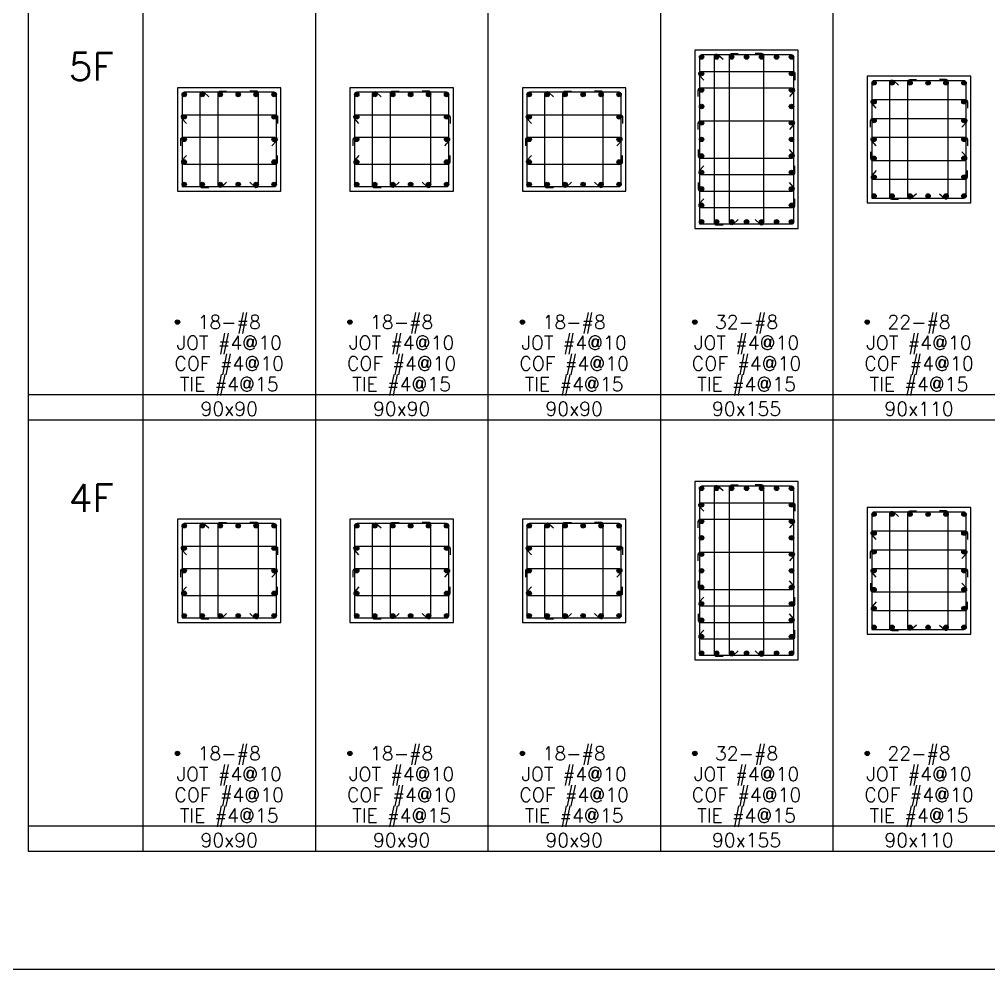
# Model space of a CAD drawing. Header units: millimetres. Extents: x 0 to 31920, y -6088 to 2522.
# Drawn here: x 12776 to 13619, y 0 to 826 of the extents above; entities that cross this region are included whole.
import ezdxf
from ezdxf.enums import TextEntityAlignment as Align

# ---------------------------------------------------------------- set-up
doc = ezdxf.new("R2010")
doc.units = ezdxf.units.MM
doc.header["$MEASUREMENT"] = 0
for name, color, linetype in [('DwFm', 7, 'Continuous'), ('S-RC', 130, 'Continuous'), ('S-REINF', 6, 'Continuous'), ('S-REINFD', 201, 'Continuous'), ('S-STUD', 1, 'Continuous'), ('S-TEXT', 2, 'Continuous')]:
    doc.layers.add(name, color=color, linetype=linetype)
doc.styles.add('CS4', font='romans.shx', dxfattribs={"width": 0.8, "bigfont": 'lsp.shx'})

# ---------------------------------------------------------------- blocks, each defined once
blk = doc.blocks.new('繪圖範圍')
blk.add_lwpolyline([(0, 51.1), (79.8, 51.1), (79.8, 0), (0, 0)], close=True)

msp = doc.modelspace()

# ---------------------------------------------------------------- hatches: boundary and pattern name
at = {"layer": 'S-REINFD'}
h = msp.add_hatch(color=256, dxfattribs=at)
edge = h.paths.add_edge_path()
edge.add_arc((13368.91, 793.35), 1.91, 0, 360)
h = msp.add_hatch(color=256, dxfattribs=at)
edge = h.paths.add_edge_path()
edge.add_arc((13381.94, 793.35), 1.91, 0, 360)
h = msp.add_hatch(color=256, dxfattribs=at)
edge = h.paths.add_edge_path()
edge.add_arc((13394.97, 793.35), 1.91, 0, 360)
h = msp.add_hatch(color=256, dxfattribs=at)
edge = h.paths.add_edge_path()
edge.add_arc((13408, 793.35), 1.91, 0, 360)
h = msp.add_hatch(color=256, dxfattribs=at)
edge = h.paths.add_edge_path()
edge.add_arc((13421.03, 793.35), 1.91, 0, 360)
h = msp.add_hatch(color=256, dxfattribs=at)
edge = h.paths.add_edge_path()
edge.add_arc((13434.06, 793.35), 1.91, 0, 360)
h = msp.add_hatch(color=256, dxfattribs=at)
edge = h.paths.add_edge_path()
edge.add_arc((13447.09, 793.35), 1.91, 0, 360)
h = msp.add_hatch(color=256, dxfattribs=at)
edge = h.paths.add_edge_path()
edge.add_arc((13368.91, 779.03), 1.91, 0, 360)
h = msp.add_hatch(color=256, dxfattribs=at)
edge = h.paths.add_edge_path()
edge.add_arc((13447.09, 779.03), 1.91, 0, 360)
h = msp.add_hatch(color=256, dxfattribs=at)
edge = h.paths.add_edge_path()
edge.add_arc((13518.91, 770.85), 1.91, 0, 360)
h = msp.add_hatch(color=256, dxfattribs=at)
edge = h.paths.add_edge_path()
edge.add_arc((13534.54, 770.85), 1.91, 0, 360)
h = msp.add_hatch(color=256, dxfattribs=at)
edge = h.paths.add_edge_path()
edge.add_arc((13550.18, 770.85), 1.91, 0, 360)
h = msp.add_hatch(color=256, dxfattribs=at)
edge = h.paths.add_edge_path()
edge.add_arc((13565.82, 770.85), 1.91, 0, 360)
h = msp.add_hatch(color=256, dxfattribs=at)
edge = h.paths.add_edge_path()
edge.add_arc((13581.46, 770.85), 1.91, 0, 360)
h = msp.add_hatch(color=256, dxfattribs=at)
edge = h.paths.add_edge_path()
edge.add_arc((13597.09, 770.85), 1.91, 0, 360)
h = msp.add_hatch(color=256, dxfattribs=at)
edge = h.paths.add_edge_path()
edge.add_arc((12918.91, 760.85), 1.91, 0, 360)
h = msp.add_hatch(color=256, dxfattribs=at)
edge = h.paths.add_edge_path()
edge.add_arc((12934.54, 760.85), 1.91, 0, 360)
h = msp.add_hatch(color=256, dxfattribs=at)
edge = h.paths.add_edge_path()
edge.add_arc((12950.18, 760.85), 1.91, 0, 360)
h = msp.add_hatch(color=256, dxfattribs=at)
edge = h.paths.add_edge_path()
edge.add_arc((12965.82, 760.85), 1.91, 0, 360)
h = msp.add_hatch(color=256, dxfattribs=at)
edge = h.paths.add_edge_path()
edge.add_arc((12981.46, 760.85), 1.91, 0, 360)
h = msp.add_hatch(color=256, dxfattribs=at)
edge = h.paths.add_edge_path()
edge.add_arc((12997.09, 760.85), 1.91, 0, 360)
h = msp.add_hatch(color=256, dxfattribs=at)
edge = h.paths.add_edge_path()
edge.add_arc((13068.91, 760.85), 1.91, 0, 360)
h = msp.add_hatch(color=256, dxfattribs=at)
edge = h.paths.add_edge_path()
edge.add_arc((13084.54, 760.85), 1.91, 0, 360)
h = msp.add_hatch(color=256, dxfattribs=at)
edge = h.paths.add_edge_path()
edge.add_arc((13100.18, 760.85), 1.91, 0, 360)
h = msp.add_hatch(color=256, dxfattribs=at)
edge = h.paths.add_edge_path()
edge.add_arc((13115.82, 760.85), 1.91, 0, 360)
h = msp.add_hatch(color=256, dxfattribs=at)
edge = h.paths.add_edge_path()
edge.add_arc((13131.46, 760.85), 1.91, 0, 360)
h = msp.add_hatch(color=256, dxfattribs=at)
edge = h.paths.add_edge_path()
edge.add_arc((13147.09, 760.85), 1.91, 0, 360)
h = msp.add_hatch(color=256, dxfattribs=at)
edge = h.paths.add_edge_path()
edge.add_arc((13218.91, 760.85), 1.91, 0, 360)
h = msp.add_hatch(color=256, dxfattribs=at)
edge = h.paths.add_edge_path()
edge.add_arc((13234.54, 760.85), 1.91, 0, 360)
h = msp.add_hatch(color=256, dxfattribs=at)
edge = h.paths.add_edge_path()
edge.add_arc((13250.18, 760.85), 1.91, 0, 360)
h = msp.add_hatch(color=256, dxfattribs=at)
edge = h.paths.add_edge_path()
edge.add_arc((13265.82, 760.85), 1.91, 0, 360)
h = msp.add_hatch(color=256, dxfattribs=at)
edge = h.paths.add_edge_path()
edge.add_arc((13281.46, 760.85), 1.91, 0, 360)
h = msp.add_hatch(color=256, dxfattribs=at)
edge = h.paths.add_edge_path()
edge.add_arc((13297.09, 760.85), 1.91, 0, 360)
h = msp.add_hatch(color=256, dxfattribs=at)
edge = h.paths.add_edge_path()
edge.add_arc((13368.91, 764.71), 1.91, 0, 360)
h = msp.add_hatch(color=256, dxfattribs=at)
edge = h.paths.add_edge_path()
edge.add_arc((13447.09, 764.71), 1.91, 0, 360)
h = msp.add_hatch(color=256, dxfattribs=at)
edge = h.paths.add_edge_path()
edge.add_arc((13368.91, 750.39), 1.91, 0, 360)
h = msp.add_hatch(color=256, dxfattribs=at)
edge = h.paths.add_edge_path()
edge.add_arc((13447.09, 750.39), 1.91, 0, 360)
h = msp.add_hatch(color=256, dxfattribs=at)
edge = h.paths.add_edge_path()
edge.add_arc((13518.91, 754.48), 1.91, 0, 360)
h = msp.add_hatch(color=256, dxfattribs=at)
edge = h.paths.add_edge_path()
edge.add_arc((13597.09, 754.48), 1.91, 0, 360)
h = msp.add_hatch(color=256, dxfattribs=at)
edge = h.paths.add_edge_path()
edge.add_arc((12918.91, 741.3), 1.91, 0, 360)
h = msp.add_hatch(color=256, dxfattribs=at)
edge = h.paths.add_edge_path()
edge.add_arc((12997.09, 741.3), 1.91, 0, 360)
h = msp.add_hatch(color=256, dxfattribs=at)
edge = h.paths.add_edge_path()
edge.add_arc((13068.91, 741.3), 1.91, 0, 360)
h = msp.add_hatch(color=256, dxfattribs=at)
edge = h.paths.add_edge_path()
edge.add_arc((13147.09, 741.3), 1.91, 0, 360)
h = msp.add_hatch(color=256, dxfattribs=at)
edge = h.paths.add_edge_path()
edge.add_arc((13218.91, 741.3), 1.91, 0, 360)
h = msp.add_hatch(color=256, dxfattribs=at)
edge = h.paths.add_edge_path()
edge.add_arc((13297.09, 741.3), 1.91, 0, 360)
h = msp.add_hatch(color=256, dxfattribs=at)
edge = h.paths.add_edge_path()
edge.add_arc((13368.91, 736.07), 1.91, 0, 360)
h = msp.add_hatch(color=256, dxfattribs=at)
edge = h.paths.add_edge_path()
edge.add_arc((13447.09, 736.07), 1.91, 0, 360)
h = msp.add_hatch(color=256, dxfattribs=at)
edge = h.paths.add_edge_path()
edge.add_arc((13518.91, 738.12), 1.91, 0, 360)
h = msp.add_hatch(color=256, dxfattribs=at)
edge = h.paths.add_edge_path()
edge.add_arc((13597.09, 738.12), 1.91, 0, 360)
h = msp.add_hatch(color=256, dxfattribs=at)
edge = h.paths.add_edge_path()
edge.add_arc((12918.91, 721.75), 1.91, 0, 360)
h = msp.add_hatch(color=256, dxfattribs=at)
edge = h.paths.add_edge_path()
edge.add_arc((12997.09, 721.75), 1.91, 0, 360)
h = msp.add_hatch(color=256, dxfattribs=at)
edge = h.paths.add_edge_path()
edge.add_arc((13068.91, 721.75), 1.91, 0, 360)
h = msp.add_hatch(color=256, dxfattribs=at)
edge = h.paths.add_edge_path()
edge.add_arc((13147.09, 721.75), 1.91, 0, 360)
h = msp.add_hatch(color=256, dxfattribs=at)
edge = h.paths.add_edge_path()
edge.add_arc((13218.91, 721.75), 1.91, 0, 360)
h = msp.add_hatch(color=256, dxfattribs=at)
edge = h.paths.add_edge_path()
edge.add_arc((13297.09, 721.75), 1.91, 0, 360)
h = msp.add_hatch(color=256, dxfattribs=at)
edge = h.paths.add_edge_path()
edge.add_arc((13368.91, 721.75), 1.91, 0, 360)
h = msp.add_hatch(color=256, dxfattribs=at)
edge = h.paths.add_edge_path()
edge.add_arc((13447.09, 721.75), 1.91, 0, 360)
h = msp.add_hatch(color=256, dxfattribs=at)
edge = h.paths.add_edge_path()
edge.add_arc((13518.91, 721.75), 1.91, 0, 360)
h = msp.add_hatch(color=256, dxfattribs=at)
edge = h.paths.add_edge_path()
edge.add_arc((13597.09, 721.75), 1.91, 0, 360)
h = msp.add_hatch(color=256, dxfattribs=at)
edge = h.paths.add_edge_path()
edge.add_arc((13368.91, 707.43), 1.91, 0, 360)
h = msp.add_hatch(color=256, dxfattribs=at)
edge = h.paths.add_edge_path()
edge.add_arc((13447.09, 707.43), 1.91, 0, 360)
h = msp.add_hatch(color=256, dxfattribs=at)
edge = h.paths.add_edge_path()
edge.add_arc((12918.91, 702.2), 1.91, 0, 360)
h = msp.add_hatch(color=256, dxfattribs=at)
edge = h.paths.add_edge_path()
edge.add_arc((12997.09, 702.2), 1.91, 0, 360)
h = msp.add_hatch(color=256, dxfattribs=at)
edge = h.paths.add_edge_path()
edge.add_arc((13068.91, 702.2), 1.91, 0, 360)
h = msp.add_hatch(color=256, dxfattribs=at)
edge = h.paths.add_edge_path()
edge.add_arc((13147.09, 702.2), 1.91, 0, 360)
h = msp.add_hatch(color=256, dxfattribs=at)
edge = h.paths.add_edge_path()
edge.add_arc((13218.91, 702.2), 1.91, 0, 360)
h = msp.add_hatch(color=256, dxfattribs=at)
edge = h.paths.add_edge_path()
edge.add_arc((13297.09, 702.2), 1.91, 0, 360)
h = msp.add_hatch(color=256, dxfattribs=at)
edge = h.paths.add_edge_path()
edge.add_arc((13518.91, 705.38), 1.91, 0, 360)
h = msp.add_hatch(color=256, dxfattribs=at)
edge = h.paths.add_edge_path()
edge.add_arc((13597.09, 705.38), 1.91, 0, 360)
h = msp.add_hatch(color=256, dxfattribs=at)
edge = h.paths.add_edge_path()
edge.add_arc((13368.91, 693.11), 1.91, 0, 360)
h = msp.add_hatch(color=256, dxfattribs=at)
edge = h.paths.add_edge_path()
edge.add_arc((13447.09, 693.11), 1.91, 0, 360)
h = msp.add_hatch(color=256, dxfattribs=at)
edge = h.paths.add_edge_path()
edge.add_arc((12918.91, 682.65), 1.91, 0, 360)
h = msp.add_hatch(color=256, dxfattribs=at)
edge = h.paths.add_edge_path()
edge.add_arc((12934.54, 682.65), 1.91, 0, 360)
h = msp.add_hatch(color=256, dxfattribs=at)
edge = h.paths.add_edge_path()
edge.add_arc((12950.18, 682.65), 1.91, 0, 360)
h = msp.add_hatch(color=256, dxfattribs=at)
edge = h.paths.add_edge_path()
edge.add_arc((12965.82, 682.65), 1.91, 0, 360)
h = msp.add_hatch(color=256, dxfattribs=at)
edge = h.paths.add_edge_path()
edge.add_arc((12981.46, 682.65), 1.91, 0, 360)
h = msp.add_hatch(color=256, dxfattribs=at)
edge = h.paths.add_edge_path()
edge.add_arc((12997.09, 682.65), 1.91, 0, 360)
h = msp.add_hatch(color=256, dxfattribs=at)
edge = h.paths.add_edge_path()
edge.add_arc((13068.91, 682.65), 1.91, 0, 360)
h = msp.add_hatch(color=256, dxfattribs=at)
edge = h.paths.add_edge_path()
edge.add_arc((13084.54, 682.65), 1.91, 0, 360)
h = msp.add_hatch(color=256, dxfattribs=at)
edge = h.paths.add_edge_path()
edge.add_arc((13100.18, 682.65), 1.91, 0, 360)
h = msp.add_hatch(color=256, dxfattribs=at)
edge = h.paths.add_edge_path()
edge.add_arc((13115.82, 682.65), 1.91, 0, 360)
h = msp.add_hatch(color=256, dxfattribs=at)
edge = h.paths.add_edge_path()
edge.add_arc((13131.46, 682.65), 1.91, 0, 360)
h = msp.add_hatch(color=256, dxfattribs=at)
edge = h.paths.add_edge_path()
edge.add_arc((13147.09, 682.65), 1.91, 0, 360)
h = msp.add_hatch(color=256, dxfattribs=at)
edge = h.paths.add_edge_path()
edge.add_arc((13218.91, 682.65), 1.91, 0, 360)
h = msp.add_hatch(color=256, dxfattribs=at)
edge = h.paths.add_edge_path()
edge.add_arc((13234.54, 682.65), 1.91, 0, 360)
h = msp.add_hatch(color=256, dxfattribs=at)
edge = h.paths.add_edge_path()
edge.add_arc((13250.18, 682.65), 1.91, 0, 360)
h = msp.add_hatch(color=256, dxfattribs=at)
edge = h.paths.add_edge_path()
edge.add_arc((13265.82, 682.65), 1.91, 0, 360)
h = msp.add_hatch(color=256, dxfattribs=at)
edge = h.paths.add_edge_path()
edge.add_arc((13281.46, 682.65), 1.91, 0, 360)
h = msp.add_hatch(color=256, dxfattribs=at)
edge = h.paths.add_edge_path()
edge.add_arc((13297.09, 682.65), 1.91, 0, 360)
h = msp.add_hatch(color=256, dxfattribs=at)
edge = h.paths.add_edge_path()
edge.add_arc((13518.91, 689.02), 1.91, 0, 360)
h = msp.add_hatch(color=256, dxfattribs=at)
edge = h.paths.add_edge_path()
edge.add_arc((13597.09, 689.02), 1.91, 0, 360)
h = msp.add_hatch(color=256, dxfattribs=at)
edge = h.paths.add_edge_path()
edge.add_arc((13368.91, 678.79), 1.91, 0, 360)
h = msp.add_hatch(color=256, dxfattribs=at)
edge = h.paths.add_edge_path()
edge.add_arc((13447.09, 678.79), 1.91, 0, 360)
h = msp.add_hatch(color=256, dxfattribs=at)
edge = h.paths.add_edge_path()
edge.add_arc((13518.91, 672.65), 1.91, 0, 360)
h = msp.add_hatch(color=256, dxfattribs=at)
edge = h.paths.add_edge_path()
edge.add_arc((13534.54, 672.65), 1.91, 0, 360)
h = msp.add_hatch(color=256, dxfattribs=at)
edge = h.paths.add_edge_path()
edge.add_arc((13550.18, 672.65), 1.91, 0, 360)
h = msp.add_hatch(color=256, dxfattribs=at)
edge = h.paths.add_edge_path()
edge.add_arc((13565.82, 672.65), 1.91, 0, 360)
h = msp.add_hatch(color=256, dxfattribs=at)
edge = h.paths.add_edge_path()
edge.add_arc((13581.46, 672.65), 1.91, 0, 360)
h = msp.add_hatch(color=256, dxfattribs=at)
edge = h.paths.add_edge_path()
edge.add_arc((13597.09, 672.65), 1.91, 0, 360)
h = msp.add_hatch(color=256, dxfattribs=at)
edge = h.paths.add_edge_path()
edge.add_arc((13368.91, 664.47), 1.91, 0, 360)
h = msp.add_hatch(color=256, dxfattribs=at)
edge = h.paths.add_edge_path()
edge.add_arc((13447.09, 664.47), 1.91, 0, 360)
h = msp.add_hatch(color=256, dxfattribs=at)
edge = h.paths.add_edge_path()
edge.add_arc((13368.91, 650.15), 1.91, 0, 360)
h = msp.add_hatch(color=256, dxfattribs=at)
edge = h.paths.add_edge_path()
edge.add_arc((13381.94, 650.15), 1.91, 0, 360)
h = msp.add_hatch(color=256, dxfattribs=at)
edge = h.paths.add_edge_path()
edge.add_arc((13394.97, 650.15), 1.91, 0, 360)
h = msp.add_hatch(color=256, dxfattribs=at)
edge = h.paths.add_edge_path()
edge.add_arc((13408, 650.15), 1.91, 0, 360)
h = msp.add_hatch(color=256, dxfattribs=at)
edge = h.paths.add_edge_path()
edge.add_arc((13421.03, 650.15), 1.91, 0, 360)
h = msp.add_hatch(color=256, dxfattribs=at)
edge = h.paths.add_edge_path()
edge.add_arc((13434.06, 650.15), 1.91, 0, 360)
h = msp.add_hatch(color=256, dxfattribs=at)
edge = h.paths.add_edge_path()
edge.add_arc((13447.09, 650.15), 1.91, 0, 360)
h = msp.add_hatch(color=256, dxfattribs=at)
edge = h.paths.add_edge_path()
edge.add_arc((12913, 563), 1.91, 0, 360)
h = msp.add_hatch(color=256, dxfattribs=at)
edge = h.paths.add_edge_path()
edge.add_arc((13063, 563), 1.91, 0, 360)
h = msp.add_hatch(color=256, dxfattribs=at)
edge = h.paths.add_edge_path()
edge.add_arc((13213, 563), 1.91, 0, 360)
h = msp.add_hatch(color=256, dxfattribs=at)
edge = h.paths.add_edge_path()
edge.add_arc((13363, 563), 1.91, 0, 360)
h = msp.add_hatch(color=256, dxfattribs=at)
edge = h.paths.add_edge_path()
edge.add_arc((13513, 563), 1.91, 0, 360)
h = msp.add_hatch(color=256, dxfattribs=at)
edge = h.paths.add_edge_path()
edge.add_arc((13368.91, 418.35), 1.91, 0, 360)
h = msp.add_hatch(color=256, dxfattribs=at)
edge = h.paths.add_edge_path()
edge.add_arc((13381.94, 418.35), 1.91, 0, 360)
h = msp.add_hatch(color=256, dxfattribs=at)
edge = h.paths.add_edge_path()
edge.add_arc((13394.97, 418.35), 1.91, 0, 360)
h = msp.add_hatch(color=256, dxfattribs=at)
edge = h.paths.add_edge_path()
edge.add_arc((13408, 418.35), 1.91, 0, 360)
h = msp.add_hatch(color=256, dxfattribs=at)
edge = h.paths.add_edge_path()
edge.add_arc((13421.03, 418.35), 1.91, 0, 360)
h = msp.add_hatch(color=256, dxfattribs=at)
edge = h.paths.add_edge_path()
edge.add_arc((13434.06, 418.35), 1.91, 0, 360)
h = msp.add_hatch(color=256, dxfattribs=at)
edge = h.paths.add_edge_path()
edge.add_arc((13447.09, 418.35), 1.91, 0, 360)
h = msp.add_hatch(color=256, dxfattribs=at)
edge = h.paths.add_edge_path()
edge.add_arc((13368.91, 404.03), 1.91, 0, 360)
h = msp.add_hatch(color=256, dxfattribs=at)
edge = h.paths.add_edge_path()
edge.add_arc((13447.09, 404.03), 1.91, 0, 360)
h = msp.add_hatch(color=256, dxfattribs=at)
edge = h.paths.add_edge_path()
edge.add_arc((13518.91, 395.85), 1.91, 0, 360)
h = msp.add_hatch(color=256, dxfattribs=at)
edge = h.paths.add_edge_path()
edge.add_arc((13534.54, 395.85), 1.91, 0, 360)
h = msp.add_hatch(color=256, dxfattribs=at)
edge = h.paths.add_edge_path()
edge.add_arc((13550.18, 395.85), 1.91, 0, 360)
h = msp.add_hatch(color=256, dxfattribs=at)
edge = h.paths.add_edge_path()
edge.add_arc((13565.82, 395.85), 1.91, 0, 360)
h = msp.add_hatch(color=256, dxfattribs=at)
edge = h.paths.add_edge_path()
edge.add_arc((13581.46, 395.85), 1.91, 0, 360)
h = msp.add_hatch(color=256, dxfattribs=at)
edge = h.paths.add_edge_path()
edge.add_arc((13597.09, 395.85), 1.91, 0, 360)
h = msp.add_hatch(color=256, dxfattribs=at)
edge = h.paths.add_edge_path()
edge.add_arc((13368.91, 389.71), 1.91, 0, 360)
h = msp.add_hatch(color=256, dxfattribs=at)
edge = h.paths.add_edge_path()
edge.add_arc((13447.09, 389.71), 1.91, 0, 360)
h = msp.add_hatch(color=256, dxfattribs=at)
edge = h.paths.add_edge_path()
edge.add_arc((12918.91, 385.85), 1.91, 0, 360)
h = msp.add_hatch(color=256, dxfattribs=at)
edge = h.paths.add_edge_path()
edge.add_arc((12934.54, 385.85), 1.91, 0, 360)
h = msp.add_hatch(color=256, dxfattribs=at)
edge = h.paths.add_edge_path()
edge.add_arc((12950.18, 385.85), 1.91, 0, 360)
h = msp.add_hatch(color=256, dxfattribs=at)
edge = h.paths.add_edge_path()
edge.add_arc((12965.82, 385.85), 1.91, 0, 360)
h = msp.add_hatch(color=256, dxfattribs=at)
edge = h.paths.add_edge_path()
edge.add_arc((12981.46, 385.85), 1.91, 0, 360)
h = msp.add_hatch(color=256, dxfattribs=at)
edge = h.paths.add_edge_path()
edge.add_arc((12997.09, 385.85), 1.91, 0, 360)
h = msp.add_hatch(color=256, dxfattribs=at)
edge = h.paths.add_edge_path()
edge.add_arc((13068.91, 385.85), 1.91, 0, 360)
h = msp.add_hatch(color=256, dxfattribs=at)
edge = h.paths.add_edge_path()
edge.add_arc((13084.54, 385.85), 1.91, 0, 360)
h = msp.add_hatch(color=256, dxfattribs=at)
edge = h.paths.add_edge_path()
edge.add_arc((13100.18, 385.85), 1.91, 0, 360)
h = msp.add_hatch(color=256, dxfattribs=at)
edge = h.paths.add_edge_path()
edge.add_arc((13115.82, 385.85), 1.91, 0, 360)
h = msp.add_hatch(color=256, dxfattribs=at)
edge = h.paths.add_edge_path()
edge.add_arc((13131.46, 385.85), 1.91, 0, 360)
h = msp.add_hatch(color=256, dxfattribs=at)
edge = h.paths.add_edge_path()
edge.add_arc((13147.09, 385.85), 1.91, 0, 360)
h = msp.add_hatch(color=256, dxfattribs=at)
edge = h.paths.add_edge_path()
edge.add_arc((13218.91, 385.85), 1.91, 0, 360)
h = msp.add_hatch(color=256, dxfattribs=at)
edge = h.paths.add_edge_path()
edge.add_arc((13234.54, 385.85), 1.91, 0, 360)
h = msp.add_hatch(color=256, dxfattribs=at)
edge = h.paths.add_edge_path()
edge.add_arc((13250.18, 385.85), 1.91, 0, 360)
h = msp.add_hatch(color=256, dxfattribs=at)
edge = h.paths.add_edge_path()
edge.add_arc((13265.82, 385.85), 1.91, 0, 360)
h = msp.add_hatch(color=256, dxfattribs=at)
edge = h.paths.add_edge_path()
edge.add_arc((13281.46, 385.85), 1.91, 0, 360)
h = msp.add_hatch(color=256, dxfattribs=at)
edge = h.paths.add_edge_path()
edge.add_arc((13297.09, 385.85), 1.91, 0, 360)
h = msp.add_hatch(color=256, dxfattribs=at)
edge = h.paths.add_edge_path()
edge.add_arc((13518.91, 379.48), 1.91, 0, 360)
h = msp.add_hatch(color=256, dxfattribs=at)
edge = h.paths.add_edge_path()
edge.add_arc((13597.09, 379.48), 1.91, 0, 360)
h = msp.add_hatch(color=256, dxfattribs=at)
edge = h.paths.add_edge_path()
edge.add_arc((13368.91, 375.39), 1.91, 0, 360)
h = msp.add_hatch(color=256, dxfattribs=at)
edge = h.paths.add_edge_path()
edge.add_arc((13447.09, 375.39), 1.91, 0, 360)
h = msp.add_hatch(color=256, dxfattribs=at)
edge = h.paths.add_edge_path()
edge.add_arc((12918.91, 366.3), 1.91, 0, 360)
h = msp.add_hatch(color=256, dxfattribs=at)
edge = h.paths.add_edge_path()
edge.add_arc((12997.09, 366.3), 1.91, 0, 360)
h = msp.add_hatch(color=256, dxfattribs=at)
edge = h.paths.add_edge_path()
edge.add_arc((13068.91, 366.3), 1.91, 0, 360)
h = msp.add_hatch(color=256, dxfattribs=at)
edge = h.paths.add_edge_path()
edge.add_arc((13147.09, 366.3), 1.91, 0, 360)
h = msp.add_hatch(color=256, dxfattribs=at)
edge = h.paths.add_edge_path()
edge.add_arc((13218.91, 366.3), 1.91, 0, 360)
h = msp.add_hatch(color=256, dxfattribs=at)
edge = h.paths.add_edge_path()
edge.add_arc((13297.09, 366.3), 1.91, 0, 360)
h = msp.add_hatch(color=256, dxfattribs=at)
edge = h.paths.add_edge_path()
edge.add_arc((13368.91, 361.07), 1.91, 0, 360)
h = msp.add_hatch(color=256, dxfattribs=at)
edge = h.paths.add_edge_path()
edge.add_arc((13447.09, 361.07), 1.91, 0, 360)
h = msp.add_hatch(color=256, dxfattribs=at)
edge = h.paths.add_edge_path()
edge.add_arc((13518.91, 363.12), 1.91, 0, 360)
h = msp.add_hatch(color=256, dxfattribs=at)
edge = h.paths.add_edge_path()
edge.add_arc((13597.09, 363.12), 1.91, 0, 360)
h = msp.add_hatch(color=256, dxfattribs=at)
edge = h.paths.add_edge_path()
edge.add_arc((12918.91, 346.75), 1.91, 0, 360)
h = msp.add_hatch(color=256, dxfattribs=at)
edge = h.paths.add_edge_path()
edge.add_arc((12997.09, 346.75), 1.91, 0, 360)
h = msp.add_hatch(color=256, dxfattribs=at)
edge = h.paths.add_edge_path()
edge.add_arc((13068.91, 346.75), 1.91, 0, 360)
h = msp.add_hatch(color=256, dxfattribs=at)
edge = h.paths.add_edge_path()
edge.add_arc((13147.09, 346.75), 1.91, 0, 360)
h = msp.add_hatch(color=256, dxfattribs=at)
edge = h.paths.add_edge_path()
edge.add_arc((13218.91, 346.75), 1.91, 0, 360)
h = msp.add_hatch(color=256, dxfattribs=at)
edge = h.paths.add_edge_path()
edge.add_arc((13297.09, 346.75), 1.91, 0, 360)
h = msp.add_hatch(color=256, dxfattribs=at)
edge = h.paths.add_edge_path()
edge.add_arc((13368.91, 346.75), 1.91, 0, 360)
h = msp.add_hatch(color=256, dxfattribs=at)
edge = h.paths.add_edge_path()
edge.add_arc((13447.09, 346.75), 1.91, 0, 360)
h = msp.add_hatch(color=256, dxfattribs=at)
edge = h.paths.add_edge_path()
edge.add_arc((13518.91, 346.75), 1.91, 0, 360)
h = msp.add_hatch(color=256, dxfattribs=at)
edge = h.paths.add_edge_path()
edge.add_arc((13597.09, 346.75), 1.91, 0, 360)
h = msp.add_hatch(color=256, dxfattribs=at)
edge = h.paths.add_edge_path()
edge.add_arc((12918.91, 327.2), 1.91, 0, 360)
h = msp.add_hatch(color=256, dxfattribs=at)
edge = h.paths.add_edge_path()
edge.add_arc((12997.09, 327.2), 1.91, 0, 360)
h = msp.add_hatch(color=256, dxfattribs=at)
edge = h.paths.add_edge_path()
edge.add_arc((13068.91, 327.2), 1.91, 0, 360)
h = msp.add_hatch(color=256, dxfattribs=at)
edge = h.paths.add_edge_path()
edge.add_arc((13147.09, 327.2), 1.91, 0, 360)
h = msp.add_hatch(color=256, dxfattribs=at)
edge = h.paths.add_edge_path()
edge.add_arc((13218.91, 327.2), 1.91, 0, 360)
h = msp.add_hatch(color=256, dxfattribs=at)
edge = h.paths.add_edge_path()
edge.add_arc((13297.09, 327.2), 1.91, 0, 360)
h = msp.add_hatch(color=256, dxfattribs=at)
edge = h.paths.add_edge_path()
edge.add_arc((13368.91, 332.43), 1.91, 0, 360)
h = msp.add_hatch(color=256, dxfattribs=at)
edge = h.paths.add_edge_path()
edge.add_arc((13447.09, 332.43), 1.91, 0, 360)
h = msp.add_hatch(color=256, dxfattribs=at)
edge = h.paths.add_edge_path()
edge.add_arc((13518.91, 330.38), 1.91, 0, 360)
h = msp.add_hatch(color=256, dxfattribs=at)
edge = h.paths.add_edge_path()
edge.add_arc((13597.09, 330.38), 1.91, 0, 360)
h = msp.add_hatch(color=256, dxfattribs=at)
edge = h.paths.add_edge_path()
edge.add_arc((13368.91, 318.11), 1.91, 0, 360)
h = msp.add_hatch(color=256, dxfattribs=at)
edge = h.paths.add_edge_path()
edge.add_arc((13447.09, 318.11), 1.91, 0, 360)
h = msp.add_hatch(color=256, dxfattribs=at)
edge = h.paths.add_edge_path()
edge.add_arc((13518.91, 314.02), 1.91, 0, 360)
h = msp.add_hatch(color=256, dxfattribs=at)
edge = h.paths.add_edge_path()
edge.add_arc((13597.09, 314.02), 1.91, 0, 360)
h = msp.add_hatch(color=256, dxfattribs=at)
edge = h.paths.add_edge_path()
edge.add_arc((12918.91, 307.65), 1.91, 0, 360)
h = msp.add_hatch(color=256, dxfattribs=at)
edge = h.paths.add_edge_path()
edge.add_arc((12934.54, 307.65), 1.91, 0, 360)
h = msp.add_hatch(color=256, dxfattribs=at)
edge = h.paths.add_edge_path()
edge.add_arc((12950.18, 307.65), 1.91, 0, 360)
h = msp.add_hatch(color=256, dxfattribs=at)
edge = h.paths.add_edge_path()
edge.add_arc((12965.82, 307.65), 1.91, 0, 360)
h = msp.add_hatch(color=256, dxfattribs=at)
edge = h.paths.add_edge_path()
edge.add_arc((12981.46, 307.65), 1.91, 0, 360)
h = msp.add_hatch(color=256, dxfattribs=at)
edge = h.paths.add_edge_path()
edge.add_arc((12997.09, 307.65), 1.91, 0, 360)
h = msp.add_hatch(color=256, dxfattribs=at)
edge = h.paths.add_edge_path()
edge.add_arc((13068.91, 307.65), 1.91, 0, 360)
h = msp.add_hatch(color=256, dxfattribs=at)
edge = h.paths.add_edge_path()
edge.add_arc((13084.54, 307.65), 1.91, 0, 360)
h = msp.add_hatch(color=256, dxfattribs=at)
edge = h.paths.add_edge_path()
edge.add_arc((13100.18, 307.65), 1.91, 0, 360)
h = msp.add_hatch(color=256, dxfattribs=at)
edge = h.paths.add_edge_path()
edge.add_arc((13115.82, 307.65), 1.91, 0, 360)
h = msp.add_hatch(color=256, dxfattribs=at)
edge = h.paths.add_edge_path()
edge.add_arc((13131.46, 307.65), 1.91, 0, 360)
h = msp.add_hatch(color=256, dxfattribs=at)
edge = h.paths.add_edge_path()
edge.add_arc((13147.09, 307.65), 1.91, 0, 360)
h = msp.add_hatch(color=256, dxfattribs=at)
edge = h.paths.add_edge_path()
edge.add_arc((13218.91, 307.65), 1.91, 0, 360)
h = msp.add_hatch(color=256, dxfattribs=at)
edge = h.paths.add_edge_path()
edge.add_arc((13234.54, 307.65), 1.91, 0, 360)
h = msp.add_hatch(color=256, dxfattribs=at)
edge = h.paths.add_edge_path()
edge.add_arc((13250.18, 307.65), 1.91, 0, 360)
h = msp.add_hatch(color=256, dxfattribs=at)
edge = h.paths.add_edge_path()
edge.add_arc((13265.82, 307.65), 1.91, 0, 360)
h = msp.add_hatch(color=256, dxfattribs=at)
edge = h.paths.add_edge_path()
edge.add_arc((13281.46, 307.65), 1.91, 0, 360)
h = msp.add_hatch(color=256, dxfattribs=at)
edge = h.paths.add_edge_path()
edge.add_arc((13297.09, 307.65), 1.91, 0, 360)
h = msp.add_hatch(color=256, dxfattribs=at)
edge = h.paths.add_edge_path()
edge.add_arc((13368.91, 303.79), 1.91, 0, 360)
h = msp.add_hatch(color=256, dxfattribs=at)
edge = h.paths.add_edge_path()
edge.add_arc((13447.09, 303.79), 1.91, 0, 360)
h = msp.add_hatch(color=256, dxfattribs=at)
edge = h.paths.add_edge_path()
edge.add_arc((13518.91, 297.65), 1.91, 0, 360)
h = msp.add_hatch(color=256, dxfattribs=at)
edge = h.paths.add_edge_path()
edge.add_arc((13534.54, 297.65), 1.91, 0, 360)
h = msp.add_hatch(color=256, dxfattribs=at)
edge = h.paths.add_edge_path()
edge.add_arc((13550.18, 297.65), 1.91, 0, 360)
h = msp.add_hatch(color=256, dxfattribs=at)
edge = h.paths.add_edge_path()
edge.add_arc((13565.82, 297.65), 1.91, 0, 360)
h = msp.add_hatch(color=256, dxfattribs=at)
edge = h.paths.add_edge_path()
edge.add_arc((13581.46, 297.65), 1.91, 0, 360)
h = msp.add_hatch(color=256, dxfattribs=at)
edge = h.paths.add_edge_path()
edge.add_arc((13597.09, 297.65), 1.91, 0, 360)
h = msp.add_hatch(color=256, dxfattribs=at)
edge = h.paths.add_edge_path()
edge.add_arc((13368.91, 289.47), 1.91, 0, 360)
h = msp.add_hatch(color=256, dxfattribs=at)
edge = h.paths.add_edge_path()
edge.add_arc((13447.09, 289.47), 1.91, 0, 360)
h = msp.add_hatch(color=256, dxfattribs=at)
edge = h.paths.add_edge_path()
edge.add_arc((13368.91, 275.15), 1.91, 0, 360)
h = msp.add_hatch(color=256, dxfattribs=at)
edge = h.paths.add_edge_path()
edge.add_arc((13381.94, 275.15), 1.91, 0, 360)
h = msp.add_hatch(color=256, dxfattribs=at)
edge = h.paths.add_edge_path()
edge.add_arc((13394.97, 275.15), 1.91, 0, 360)
h = msp.add_hatch(color=256, dxfattribs=at)
edge = h.paths.add_edge_path()
edge.add_arc((13408, 275.15), 1.91, 0, 360)
h = msp.add_hatch(color=256, dxfattribs=at)
edge = h.paths.add_edge_path()
edge.add_arc((13421.03, 275.15), 1.91, 0, 360)
h = msp.add_hatch(color=256, dxfattribs=at)
edge = h.paths.add_edge_path()
edge.add_arc((13434.06, 275.15), 1.91, 0, 360)
h = msp.add_hatch(color=256, dxfattribs=at)
edge = h.paths.add_edge_path()
edge.add_arc((13447.09, 275.15), 1.91, 0, 360)
h = msp.add_hatch(color=256, dxfattribs=at)
edge = h.paths.add_edge_path()
edge.add_arc((12913, 188), 1.91, 0, 360)
h = msp.add_hatch(color=256, dxfattribs=at)
edge = h.paths.add_edge_path()
edge.add_arc((13063, 188), 1.91, 0, 360)
h = msp.add_hatch(color=256, dxfattribs=at)
edge = h.paths.add_edge_path()
edge.add_arc((13213, 188), 1.91, 0, 360)
h = msp.add_hatch(color=256, dxfattribs=at)
edge = h.paths.add_edge_path()
edge.add_arc((13363, 188), 1.91, 0, 360)
h = msp.add_hatch(color=256, dxfattribs=at)
edge = h.paths.add_edge_path()
edge.add_arc((13513, 188), 1.91, 0, 360)

# ---------------------------------------------------------------- linework, layer by layer
at = {"layer": 'S-RC'}
for points in [[(13363, 644.25), (13453, 644.25), (13453, 799.25), (13363, 799.25), (13363, 644.25)], [(13513, 666.75), (13603, 666.75), (13603, 776.75), (13513, 776.75), (13513, 666.75)], [(12913, 676.75), (13003, 676.75), (13003, 766.75), (12913, 766.75), (12913, 676.75)], [(13063, 676.75), (13153, 676.75), (13153, 766.75), (13063, 766.75), (13063, 676.75)], [(13213, 676.75), (13303, 676.75), (13303, 766.75), (13213, 766.75), (13213, 676.75)], [(13363, 269.25), (13453, 269.25), (13453, 424.25), (13363, 424.25), (13363, 269.25)], [(13513, 291.75), (13603, 291.75), (13603, 401.75), (13513, 401.75), (13513, 291.75)], [(12913, 301.75), (13003, 301.75), (13003, 391.75), (12913, 391.75), (12913, 301.75)], [(13063, 301.75), (13153, 301.75), (13153, 391.75), (13063, 391.75), (13063, 301.75)], [(13213, 301.75), (13303, 301.75), (13303, 391.75), (13213, 391.75), (13213, 301.75)]]:
    msp.add_lwpolyline(points, dxfattribs=at)
at = {"layer": 'S-REINF', "color": 2}
for points in [[(13367, 648.25), (13447.1, 648.25, 0.414214), (13449, 650.15), (13449, 793.35, 0.414214), (13447.1, 795.25), (13368.9, 795.25, 0.414214), (13367, 793.35), (13367, 648.25)], [(13387.53, 647.15), (13381.93, 647.15, -0.414214), (13380.03, 649.06), (13380.03, 794.01, -0.653352), (13383.22, 795.41), (13387.53, 791.44)], [(13400.56, 652.06), (13396.25, 648.09, -0.653352), (13393.06, 649.49), (13393.06, 794.44, -0.414214), (13394.96, 796.35), (13400.56, 796.35)], [(13415.44, 652.06), (13419.75, 648.09, 0.653352), (13422.94, 649.49), (13422.94, 794.44, 0.414214), (13421.04, 796.35), (13415.44, 796.35)], [(13370.81, 773.43), (13366.84, 777.74, -0.653352), (13368.24, 780.93), (13448.19, 780.93, -0.414214), (13450.09, 779.03), (13450.09, 773.43)], [(13517, 670.75), (13597.1, 670.75, 0.414214), (13599, 672.65), (13599, 770.85, 0.414214), (13597.1, 772.75), (13518.9, 772.75, 0.414214), (13517, 770.85), (13517, 670.75)], [(13540.14, 669.65), (13534.54, 669.65, -0.414214), (13532.64, 671.56), (13532.64, 771.51, -0.653352), (13535.82, 772.91), (13540.14, 768.94)], [(13555.78, 674.56), (13551.46, 670.59, -0.653352), (13548.28, 671.99), (13548.28, 771.94, -0.414214), (13550.18, 773.85), (13555.78, 773.85)], [(13575.86, 674.56), (13580.18, 670.59, 0.653352), (13583.36, 671.99), (13583.36, 771.94, 0.414214), (13581.46, 773.85), (13575.86, 773.85)], [(12917, 680.75), (12997.1, 680.75, 0.414214), (12999, 682.65), (12999, 760.85, 0.414214), (12997.1, 762.75), (12918.9, 762.75, 0.414214), (12917, 760.85), (12917, 680.75)], [(12940.14, 679.65), (12934.54, 679.65, -0.414214), (12932.64, 681.56), (12932.64, 761.51, -0.653352), (12935.82, 762.91), (12940.14, 758.94)], [(12955.78, 684.56), (12951.46, 680.59, -0.653352), (12948.28, 681.99), (12948.28, 761.94, -0.414214), (12950.18, 763.85), (12955.78, 763.85)], [(12975.86, 684.56), (12980.18, 680.59, 0.653352), (12983.36, 681.99), (12983.36, 761.94, 0.414214), (12981.46, 763.85), (12975.86, 763.85)], [(13067, 680.75), (13147.1, 680.75, 0.414214), (13149, 682.65), (13149, 760.85, 0.414214), (13147.1, 762.75), (13068.9, 762.75, 0.414214), (13067, 760.85), (13067, 680.75)], [(13090.14, 679.65), (13084.54, 679.65, -0.414214), (13082.64, 681.56), (13082.64, 761.51, -0.653352), (13085.82, 762.91), (13090.14, 758.94)], [(13105.78, 684.56), (13101.46, 680.59, -0.653352), (13098.28, 681.99), (13098.28, 761.94, -0.414214), (13100.18, 763.85), (13105.78, 763.85)], [(13125.86, 684.56), (13130.18, 680.59, 0.653352), (13133.36, 681.99), (13133.36, 761.94, 0.414214), (13131.46, 763.85), (13125.86, 763.85)], [(13217, 680.75), (13297.1, 680.75, 0.414214), (13299, 682.65), (13299, 760.85, 0.414214), (13297.1, 762.75), (13218.9, 762.75, 0.414214), (13217, 760.85), (13217, 680.75)], [(13240.14, 679.65), (13234.54, 679.65, -0.414214), (13232.64, 681.56), (13232.64, 761.51, -0.653352), (13235.82, 762.91), (13240.14, 758.94)], [(13255.78, 684.56), (13251.46, 680.59, -0.653352), (13248.28, 681.99), (13248.28, 761.94, -0.414214), (13250.18, 763.85), (13255.78, 763.85)], [(13275.86, 684.56), (13280.18, 680.59, 0.653352), (13283.36, 681.99), (13283.36, 761.94, 0.414214), (13281.46, 763.85), (13275.86, 763.85)], [(13365.91, 759.11), (13365.91, 764.71, -0.414214), (13367.81, 766.61), (13447.76, 766.61, -0.653352), (13449.16, 763.43), (13445.19, 759.11)], [(13520.81, 748.88), (13516.84, 753.2, -0.653352), (13518.24, 756.38), (13598.19, 756.38, -0.414214), (13600.09, 754.48), (13600.09, 748.88)], [(12920.81, 735.7), (12916.84, 740.02, -0.653352), (12918.24, 743.2), (12998.19, 743.2, -0.414214), (13000.09, 741.3), (13000.09, 735.7)], [(13070.81, 735.7), (13066.84, 740.02, -0.653352), (13068.24, 743.2), (13148.19, 743.2, -0.414214), (13150.09, 741.3), (13150.09, 735.7)], [(13220.81, 735.7), (13216.84, 740.02, -0.653352), (13218.24, 743.2), (13298.19, 743.2, -0.414214), (13300.09, 741.3), (13300.09, 735.7)], [(13365.91, 730.47), (13365.91, 736.07, -0.414214), (13367.81, 737.97), (13447.76, 737.97, -0.653352), (13449.16, 734.79), (13445.19, 730.47)], [(13515.91, 732.52), (13515.91, 738.12, -0.414214), (13517.81, 740.02), (13597.76, 740.02, -0.653352), (13599.16, 736.83), (13595.19, 732.52)], [(12915.91, 716.15), (12915.91, 721.75, -0.414214), (12917.81, 723.65), (12997.76, 723.65, -0.653352), (12999.16, 720.47), (12995.19, 716.15)], [(13065.91, 716.15), (13065.91, 721.75, -0.414214), (13067.81, 723.65), (13147.76, 723.65, -0.653352), (13149.16, 720.47), (13145.19, 716.15)], [(13215.91, 716.15), (13215.91, 721.75, -0.414214), (13217.81, 723.65), (13297.76, 723.65, -0.653352), (13299.16, 720.47), (13295.19, 716.15)], [(13520.81, 716.15), (13516.84, 720.47, -0.653352), (13518.24, 723.65), (13598.19, 723.65, -0.414214), (13600.09, 721.75), (13600.09, 716.15)], [(13365.91, 713.03), (13365.91, 707.43, 0.414214), (13367.81, 705.53), (13447.76, 705.53, 0.653352), (13449.16, 708.71), (13445.19, 713.03)], [(13515.91, 710.98), (13515.91, 705.38, 0.414214), (13517.81, 703.48), (13597.76, 703.48, 0.653352), (13599.16, 706.67), (13595.19, 710.98)], [(12920.81, 707.8), (12916.84, 703.48, 0.653352), (12918.24, 700.3), (12998.19, 700.3, 0.414214), (13000.09, 702.2), (13000.09, 707.8)], [(13070.81, 707.8), (13066.84, 703.48, 0.653352), (13068.24, 700.3), (13148.19, 700.3, 0.414214), (13150.09, 702.2), (13150.09, 707.8)], [(13220.81, 707.8), (13216.84, 703.48, 0.653352), (13218.24, 700.3), (13298.19, 700.3, 0.414214), (13300.09, 702.2), (13300.09, 707.8)], [(13370.81, 698.71), (13366.84, 694.39, 0.653352), (13368.24, 691.21), (13448.19, 691.21, 0.414214), (13450.09, 693.11), (13450.09, 698.71)], [(13520.81, 694.62), (13516.84, 690.3, 0.653352), (13518.24, 687.12), (13598.19, 687.12, 0.414214), (13600.09, 689.02), (13600.09, 694.62)], [(13365.91, 684.39), (13365.91, 678.79, 0.414214), (13367.81, 676.89), (13447.76, 676.89, 0.653352), (13449.16, 680.07), (13445.19, 684.39)], [(13370.81, 670.07), (13366.84, 665.76, 0.653352), (13368.24, 662.57), (13448.19, 662.57, 0.414214), (13450.09, 664.47), (13450.09, 670.07)], [(13367, 273.25), (13447.1, 273.25, 0.414214), (13449, 275.15), (13449, 418.35, 0.414214), (13447.1, 420.25), (13368.9, 420.25, 0.414214), (13367, 418.35), (13367, 273.25)], [(13387.53, 272.15), (13381.93, 272.15, -0.414214), (13380.03, 274.06), (13380.03, 419.01, -0.653352), (13383.22, 420.41), (13387.53, 416.44)], [(13400.56, 277.06), (13396.25, 273.09, -0.653352), (13393.06, 274.49), (13393.06, 419.44, -0.414214), (13394.96, 421.35), (13400.56, 421.35)], [(13415.44, 277.06), (13419.75, 273.09, 0.653352), (13422.94, 274.49), (13422.94, 419.44, 0.414214), (13421.04, 421.35), (13415.44, 421.35)], [(13370.81, 398.43), (13366.84, 402.74, -0.653352), (13368.24, 405.93), (13448.19, 405.93, -0.414214), (13450.09, 404.03), (13450.09, 398.43)], [(13517, 295.75), (13597.1, 295.75, 0.414214), (13599, 297.65), (13599, 395.85, 0.414214), (13597.1, 397.75), (13518.9, 397.75, 0.414214), (13517, 395.85), (13517, 295.75)], [(13540.14, 294.65), (13534.54, 294.65, -0.414214), (13532.64, 296.56), (13532.64, 396.51, -0.653352), (13535.82, 397.91), (13540.14, 393.94)], [(13555.78, 299.56), (13551.46, 295.59, -0.653352), (13548.28, 296.99), (13548.28, 396.94, -0.414214), (13550.18, 398.85), (13555.78, 398.85)], [(13575.86, 299.56), (13580.18, 295.59, 0.653352), (13583.36, 296.99), (13583.36, 396.94, 0.414214), (13581.46, 398.85), (13575.86, 398.85)], [(12940.14, 304.65), (12934.54, 304.65, -0.414214), (12932.64, 306.56), (12932.64, 386.51, -0.653352), (12935.82, 387.91), (12940.14, 383.94)], [(12955.78, 309.56), (12951.46, 305.59, -0.653352), (12948.28, 306.99), (12948.28, 386.94, -0.414214), (12950.18, 388.85), (12955.78, 388.85)], [(12975.86, 309.56), (12980.18, 305.59, 0.653352), (12983.36, 306.99), (12983.36, 386.94, 0.414214), (12981.46, 388.85), (12975.86, 388.85)], [(13090.14, 304.65), (13084.54, 304.65, -0.414214), (13082.64, 306.56), (13082.64, 386.51, -0.653352), (13085.82, 387.91), (13090.14, 383.94)], [(13105.78, 309.56), (13101.46, 305.59, -0.653352), (13098.28, 306.99), (13098.28, 386.94, -0.414214), (13100.18, 388.85), (13105.78, 388.85)], [(13125.86, 309.56), (13130.18, 305.59, 0.653352), (13133.36, 306.99), (13133.36, 386.94, 0.414214), (13131.46, 388.85), (13125.86, 388.85)], [(13240.14, 304.65), (13234.54, 304.65, -0.414214), (13232.64, 306.56), (13232.64, 386.51, -0.653352), (13235.82, 387.91), (13240.14, 383.94)], [(13255.78, 309.56), (13251.46, 305.59, -0.653352), (13248.28, 306.99), (13248.28, 386.94, -0.414214), (13250.18, 388.85), (13255.78, 388.85)], [(13275.86, 309.56), (13280.18, 305.59, 0.653352), (13283.36, 306.99), (13283.36, 386.94, 0.414214), (13281.46, 388.85), (13275.86, 388.85)], [(13365.91, 384.11), (13365.91, 389.71, -0.414214), (13367.81, 391.61), (13447.76, 391.61, -0.653352), (13449.16, 388.43), (13445.19, 384.11)], [(12917, 305.75), (12997.1, 305.75, 0.414214), (12999, 307.65), (12999, 385.85, 0.414214), (12997.1, 387.75), (12918.9, 387.75, 0.414214), (12917, 385.85), (12917, 305.75)], [(13067, 305.75), (13147.1, 305.75, 0.414214), (13149, 307.65), (13149, 385.85, 0.414214), (13147.1, 387.75), (13068.9, 387.75, 0.414214), (13067, 385.85), (13067, 305.75)], [(13217, 305.75), (13297.1, 305.75, 0.414214), (13299, 307.65), (13299, 385.85, 0.414214), (13297.1, 387.75), (13218.9, 387.75, 0.414214), (13217, 385.85), (13217, 305.75)], [(13520.81, 373.88), (13516.84, 378.2, -0.653352), (13518.24, 381.38), (13598.19, 381.38, -0.414214), (13600.09, 379.48), (13600.09, 373.88)], [(12920.81, 360.7), (12916.84, 365.02, -0.653352), (12918.24, 368.2), (12998.19, 368.2, -0.414214), (13000.09, 366.3), (13000.09, 360.7)], [(13070.81, 360.7), (13066.84, 365.02, -0.653352), (13068.24, 368.2), (13148.19, 368.2, -0.414214), (13150.09, 366.3), (13150.09, 360.7)], [(13220.81, 360.7), (13216.84, 365.02, -0.653352), (13218.24, 368.2), (13298.19, 368.2, -0.414214), (13300.09, 366.3), (13300.09, 360.7)], [(13365.91, 355.47), (13365.91, 361.07, -0.414214), (13367.81, 362.97), (13447.76, 362.97, -0.653352), (13449.16, 359.79), (13445.19, 355.47)], [(13515.91, 357.52), (13515.91, 363.12, -0.414214), (13517.81, 365.02), (13597.76, 365.02, -0.653352), (13599.16, 361.83), (13595.19, 357.52)], [(12915.91, 341.15), (12915.91, 346.75, -0.414214), (12917.81, 348.65), (12997.76, 348.65, -0.653352), (12999.16, 345.47), (12995.19, 341.15)], [(13065.91, 341.15), (13065.91, 346.75, -0.414214), (13067.81, 348.65), (13147.76, 348.65, -0.653352), (13149.16, 345.47), (13145.19, 341.15)], [(13215.91, 341.15), (13215.91, 346.75, -0.414214), (13217.81, 348.65), (13297.76, 348.65, -0.653352), (13299.16, 345.47), (13295.19, 341.15)], [(13520.81, 341.15), (13516.84, 345.47, -0.653352), (13518.24, 348.65), (13598.19, 348.65, -0.414214), (13600.09, 346.75), (13600.09, 341.15)], [(13365.91, 338.03), (13365.91, 332.43, 0.414214), (13367.81, 330.53), (13447.76, 330.53, 0.653352), (13449.16, 333.71), (13445.19, 338.03)], [(12920.81, 332.8), (12916.84, 328.48, 0.653352), (12918.24, 325.3), (12998.19, 325.3, 0.414214), (13000.09, 327.2), (13000.09, 332.8)], [(13070.81, 332.8), (13066.84, 328.48, 0.653352), (13068.24, 325.3), (13148.19, 325.3, 0.414214), (13150.09, 327.2), (13150.09, 332.8)], [(13220.81, 332.8), (13216.84, 328.48, 0.653352), (13218.24, 325.3), (13298.19, 325.3, 0.414214), (13300.09, 327.2), (13300.09, 332.8)], [(13515.91, 335.98), (13515.91, 330.38, 0.414214), (13517.81, 328.48), (13597.76, 328.48, 0.653352), (13599.16, 331.67), (13595.19, 335.98)], [(13370.81, 323.71), (13366.84, 319.39, 0.653352), (13368.24, 316.21), (13448.19, 316.21, 0.414214), (13450.09, 318.11), (13450.09, 323.71)], [(13520.81, 319.62), (13516.84, 315.3, 0.653352), (13518.24, 312.12), (13598.19, 312.12, 0.414214), (13600.09, 314.02), (13600.09, 319.62)], [(13365.91, 309.39), (13365.91, 303.79, 0.414214), (13367.81, 301.89), (13447.76, 301.89, 0.653352), (13449.16, 305.07), (13445.19, 309.39)], [(13370.81, 295.07), (13366.84, 290.76, 0.653352), (13368.24, 287.57), (13448.19, 287.57, 0.414214), (13450.09, 289.47), (13450.09, 295.07)]]:
    msp.add_lwpolyline(points, format="xyb", dxfattribs=at)
at = {"layer": 'S-REINFD'}
for centre in [(13368.91, 793.35), (13381.94, 793.35), (13394.97, 793.35), (13408, 793.35), (13421.03, 793.35), (13434.06, 793.35), (13447.09, 793.35), (13368.91, 779.03), (13447.09, 779.03), (13518.91, 770.85), (13534.54, 770.85), (13550.18, 770.85), (13565.82, 770.85), (13581.46, 770.85), (13597.09, 770.85), (12918.91, 760.85), (12934.54, 760.85), (12950.18, 760.85), (12965.82, 760.85), (12981.46, 760.85), (12997.09, 760.85), (13068.91, 760.85), (13084.54, 760.85), (13100.18, 760.85), (13115.82, 760.85), (13131.46, 760.85), (13147.09, 760.85), (13218.91, 760.85), (13234.54, 760.85), (13250.18, 760.85), (13265.82, 760.85), (13281.46, 760.85), (13297.09, 760.85), (13368.91, 764.71), (13447.09, 764.71), (13368.91, 750.39), (13447.09, 750.39), (13518.91, 754.48), (13597.09, 754.48), (12918.91, 741.3), (12997.09, 741.3), (13068.91, 741.3), (13147.09, 741.3), (13218.91, 741.3), (13297.09, 741.3), (13368.91, 736.07), (13447.09, 736.07), (13518.91, 738.12), (13597.09, 738.12), (12918.91, 721.75), (12997.09, 721.75), (13068.91, 721.75), (13147.09, 721.75), (13218.91, 721.75), (13297.09, 721.75), (13368.91, 721.75), (13447.09, 721.75), (13518.91, 721.75), (13597.09, 721.75), (13368.91, 707.43), (13447.09, 707.43), (12918.91, 702.2), (12997.09, 702.2), (13068.91, 702.2), (13147.09, 702.2), (13218.91, 702.2), (13297.09, 702.2), (13518.91, 705.38), (13597.09, 705.38), (13368.91, 693.11), (13447.09, 693.11), (12918.91, 682.65), (12934.54, 682.65), (12950.18, 682.65), (12965.82, 682.65), (12981.46, 682.65), (12997.09, 682.65), (13068.91, 682.65), (13084.54, 682.65), (13100.18, 682.65), (13115.82, 682.65), (13131.46, 682.65), (13147.09, 682.65), (13218.91, 682.65), (13234.54, 682.65), (13250.18, 682.65), (13265.82, 682.65), (13281.46, 682.65), (13297.09, 682.65), (13518.91, 689.02), (13597.09, 689.02), (13368.91, 678.79), (13447.09, 678.79), (13518.91, 672.65), (13534.54, 672.65), (13550.18, 672.65), (13565.82, 672.65), (13581.46, 672.65), (13597.09, 672.65), (13368.91, 664.47), (13447.09, 664.47), (13368.91, 650.15), (13381.94, 650.15), (13394.97, 650.15), (13408, 650.15), (13421.03, 650.15), (13434.06, 650.15), (13447.09, 650.15), (12913, 563), (13063, 563), (13213, 563), (13363, 563), (13513, 563), (13368.91, 418.35), (13381.94, 418.35), (13394.97, 418.35), (13408, 418.35), (13421.03, 418.35), (13434.06, 418.35), (13447.09, 418.35), (13368.91, 404.03), (13447.09, 404.03), (13518.91, 395.85), (13534.54, 395.85), (13550.18, 395.85), (13565.82, 395.85), (13581.46, 395.85), (13597.09, 395.85), (13368.91, 389.71), (13447.09, 389.71), (12918.91, 385.85), (12934.54, 385.85), (12950.18, 385.85), (12965.82, 385.85), (12981.46, 385.85), (12997.09, 385.85), (13068.91, 385.85), (13084.54, 385.85), (13100.18, 385.85), (13115.82, 385.85), (13131.46, 385.85), (13147.09, 385.85), (13218.91, 385.85), (13234.54, 385.85), (13250.18, 385.85), (13265.82, 385.85), (13281.46, 385.85), (13297.09, 385.85), (13518.91, 379.48), (13597.09, 379.48), (13368.91, 375.39), (13447.09, 375.39), (12918.91, 366.3), (12997.09, 366.3), (13068.91, 366.3), (13147.09, 366.3), (13218.91, 366.3), (13297.09, 366.3), (13368.91, 361.07), (13447.09, 361.07), (13518.91, 363.12), (13597.09, 363.12), (12918.91, 346.75), (12997.09, 346.75), (13068.91, 346.75), (13147.09, 346.75), (13218.91, 346.75), (13297.09, 346.75), (13368.91, 346.75), (13447.09, 346.75), (13518.91, 346.75), (13597.09, 346.75), (12918.91, 327.2), (12997.09, 327.2), (13068.91, 327.2), (13147.09, 327.2), (13218.91, 327.2), (13297.09, 327.2), (13368.91, 332.43), (13447.09, 332.43), (13518.91, 330.38), (13597.09, 330.38), (13368.91, 318.11), (13447.09, 318.11), (13518.91, 314.02), (13597.09, 314.02), (12918.91, 307.65), (12934.54, 307.65), (12950.18, 307.65), (12965.82, 307.65), (12981.46, 307.65), (12997.09, 307.65), (13068.91, 307.65), (13084.54, 307.65), (13100.18, 307.65), (13115.82, 307.65), (13131.46, 307.65), (13147.09, 307.65), (13218.91, 307.65), (13234.54, 307.65), (13250.18, 307.65), (13265.82, 307.65), (13281.46, 307.65), (13297.09, 307.65), (13368.91, 303.79), (13447.09, 303.79), (13518.91, 297.65), (13534.54, 297.65), (13550.18, 297.65), (13565.82, 297.65), (13581.46, 297.65), (13597.09, 297.65), (13368.91, 289.47), (13447.09, 289.47), (13368.91, 275.15), (13381.94, 275.15), (13394.97, 275.15), (13408, 275.15), (13421.03, 275.15), (13434.06, 275.15), (13447.09, 275.15), (12913, 188), (13063, 188), (13213, 188), (13363, 188), (13513, 188)]:
    msp.add_circle(centre, 1.91, dxfattribs=at)
at = {"layer": 'S-STUD'}
for p, q in [((12783, 2014), (12783, 103)), ((12883, 2014), (12883, 103)), ((13033, 2014), (13033, 103)), ((13183, 2014), (13183, 103)), ((13333, 2014), (13333, 103)), ((13483, 2014), (13483, 103)), ((12783, 500), (15788, 500)), ((12783, 478), (15788, 478)), ((12783, 125), (15788, 125)), ((12783, 103), (15788, 103))]:
    msp.add_line(p, q, dxfattribs=at)

# ---------------------------------------------------------------- block references
at = {"layer": 'DwFm', "xscale": 40, "yscale": 40, "zscale": 40}
msp.add_blockref('繪圖範圍', (12768, 0), dxfattribs=at)

# ---------------------------------------------------------------- texts
at = {"layer": 'S-TEXT', "style": 'CS4'}
for s, height, p in [('5F', 24, (12838, 773)), ('18-#8', 12, (12958, 557)), ('18-#8', 12, (13108, 557)), ('18-#8', 12, (13258, 557)), ('32-#8', 12, (13408, 557)), ('22-#8', 12, (13558, 557)), ('JOT #4@10', 12, (12958, 539)), ('JOT #4@10', 12, (13108, 539)), ('JOT #4@10', 12, (13258, 539)), ('JOT #4@10', 12, (13408, 539)), ('JOT #4@10', 12, (13558, 539)), ('COF #4@10', 12, (12958, 521)), ('COF #4@10', 12, (13108, 521)), ('COF #4@10', 12, (13258, 521)), ('COF #4@10', 12, (13408, 521)), ('COF #4@10', 12, (13558, 521)), ('TIE #4@15', 12, (12958, 503)), ('TIE #4@15', 12, (13108, 503)), ('TIE #4@15', 12, (13258, 503)), ('TIE #4@15', 12, (13408, 503)), ('TIE #4@15', 12, (13558, 503)), ('90x90', 12, (12958, 481.5)), ('90x90', 12, (13108, 481.5)), ('90x90', 12, (13258, 481.5)), ('90x155', 12, (13408, 481.5)), ('90x110', 12, (13558, 481.5)), ('4F', 24, (12838, 398)), ('18-#8', 12, (12958, 182)), ('18-#8', 12, (13108, 182)), ('18-#8', 12, (13258, 182)), ('32-#8', 12, (13408, 182)), ('22-#8', 12, (13558, 182)), ('JOT #4@10', 12, (12958, 164)), ('JOT #4@10', 12, (13108, 164)), ('JOT #4@10', 12, (13258, 164)), ('JOT #4@10', 12, (13408, 164)), ('JOT #4@10', 12, (13558, 164)), ('COF #4@10', 12, (12958, 146)), ('COF #4@10', 12, (13108, 146)), ('COF #4@10', 12, (13258, 146)), ('COF #4@10', 12, (13408, 146)), ('COF #4@10', 12, (13558, 146)), ('TIE #4@15', 12, (12958, 128)), ('TIE #4@15', 12, (13108, 128)), ('TIE #4@15', 12, (13258, 128)), ('TIE #4@15', 12, (13408, 128)), ('TIE #4@15', 12, (13558, 128)), ('90x90', 12, (12958, 106.5)), ('90x90', 12, (13108, 106.5)), ('90x90', 12, (13258, 106.5)), ('90x155', 12, (13408, 106.5)), ('90x110', 12, (13558, 106.5))]:
    msp.add_text(s, height=height, dxfattribs=at).set_placement(p, align=Align.CENTER)

doc.saveas('drawing.dxf')
